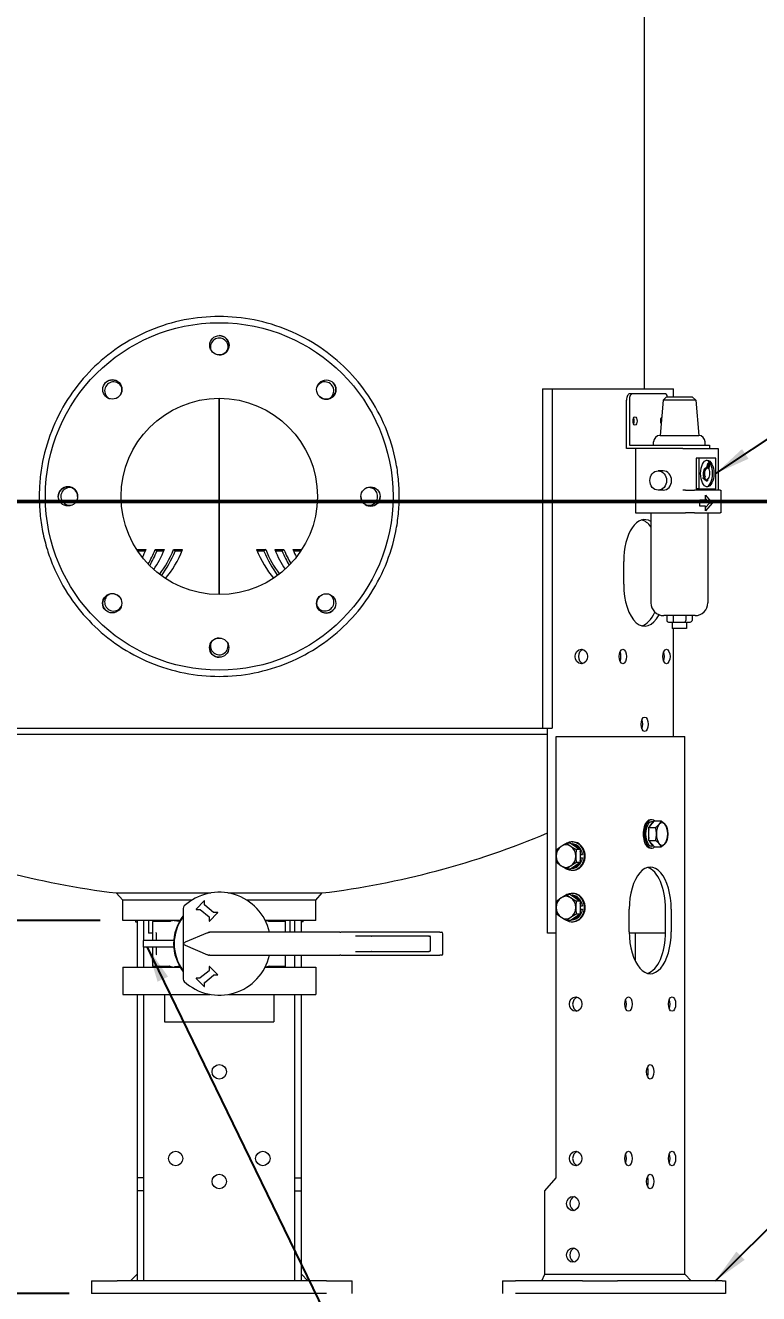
# Model space of a CAD drawing. Header units: inches. Extents: x 17 to 469, y 7 to 301.
# Drawn here: x 217.13 to 245.61, y 42.3 to 91.58 of the extents above; entities that cross this region are included whole.
import ezdxf

# ---------------------------------------------------------------- set-up
doc = ezdxf.new("R2010")
doc.units = ezdxf.units.IN
doc.header["$LTSCALE"] = 14
doc.header["$MEASUREMENT"] = 0
doc.linetypes.add('DOUBLE_DASH_CHAIN', pattern=[1.2403, 0.6614, -0.0827, 0.1654, -0.0827, 0.1654, -0.0827])
for name, color, linetype, lineweight in [('Dimension (ANSI)', 7, 'Continuous', 25), ('Section Line', 7, 'DOUBLE_DASH_CHAIN', 50), ('Symbol (ANSI)', 7, 'Continuous', 25), ('Visible (ANSI)', 7, 'Continuous', 50)]:
    doc.layers.add(name, color=color, linetype=linetype, lineweight=lineweight)
doc.styles.add('MEMCOR Medium', font='arial.ttf')
doc.dimstyles.new('Default (ANSI)', dxfattribs={"dimscale": 14, "dimtxt": 0.15, "dimasz": 0.098425, "dimexe": 0.125, "dimexo": 0.0625, "dimgap": 0.031496, "dimtad": 0, "dimtih": 1, "dimtoh": 1, "dimdec": 4, "dimrnd": 1e-08, "dimzin": 3, "dimdsep": 46, "dimlunit": 5, "dimtxsty": 'MEMCOR Medium', "dimcen": 0.09, "dimdle": 0.393701, "dimclrd": 256, "dimclre": 256, "dimclrt": 256, "dimadec": 0, "dimazin": 1, "dimtfac": 0.8, "dimtofl": 0, "dimtmove": 0, "dimatfit": 3, "dimfxl": 1, "dimfrac": 1, "dimtolj": 1, "dimtzin": 4, "dimlwd": -1, "dimlwe": -1, "dimarcsym": 0})
doc.dimstyles.new('Default (ANSI)$7', dxfattribs={"dimscale": 14, "dimtxt": 0.15, "dimasz": 0.098425, "dimexe": 0.125, "dimexo": 0.0625, "dimgap": 0.031496, "dimtad": 0, "dimtih": 1, "dimtoh": 1, "dimdec": 4, "dimrnd": 1e-08, "dimzin": 3, "dimdsep": 46, "dimlunit": 5, "dimtxsty": 'MEMCOR Medium', "dimcen": 0.09, "dimdle": 0.393701, "dimclrd": 256, "dimclre": 256, "dimclrt": 256, "dimadec": 0, "dimazin": 1, "dimtfac": 0.8, "dimtofl": 0, "dimtmove": 0, "dimatfit": 3, "dimfxl": 1, "dimfrac": 1, "dimtolj": 1, "dimtzin": 4, "dimlwd": -1, "dimlwe": -1, "dimarcsym": 0})

# ---------------------------------------------------------------- blocks, each defined once
blk = doc.blocks.new('*D20')
at = {"layer": 'Defpoints', "color": 0, "transparency": 16777216}
for p in [(198.928, 56.804), (220.911, 56.804), (219.702, 42.304)]:
    blk.add_point(p, dxfattribs=at)
at = {"layer": 'Dimension (ANSI)', "transparency": 16777216}
for p, q in [((220.036, 56.804), (197.178, 56.804)), ((198.928, 55.426), (198.928, 53.468)), ((198.928, 43.682), (198.928, 45.639)), ((218.827, 42.304), (197.178, 42.304))]:
    blk.add_line(p, q, dxfattribs=at)
for points in [[(198.699, 55.426), (199.158, 55.426), (198.928, 56.804)], [(198.699, 43.682), (199.158, 43.682), (198.928, 42.304)]]:
    blk.add_solid(points, dxfattribs=at)
at = {"layer": 'Dimension (ANSI)', "transparency": 16777216, "char_height": 2.1, "attachment_point": 5, "style": 'MEMCOR Medium'}
for s, insert in [('\\A1; 14{\\H0.8x;\\S1#2;} in', (198.928, 51.682)), ('\\A1;[368.3 mm]', (198.928, 47.767))]:
    blk.add_mtext(s, dxfattribs=dict(at, insert=insert))
blk = doc.blocks.new('2dTransSection0')
at = {"layer": 'Section Line', "linetype": 'DOUBLE_DASH_CHAIN', "ltscale": 0.490011}
blk.add_line((14.5285, 5.2198), (17.8561, 5.2198), dxfattribs=at)

msp = doc.modelspace()

# ---------------------------------------------------------------- linework, layer by layer
at = {"layer": 'Visible (ANSI)', "linetype": 'Continuous', "lineweight": 18}
for p, q in [((241.161099, 93.276895), (241.161099, 77.457895)), ((237.214828, 77.457895), (237.592125, 77.457895)), ((237.214828, 77.457895), (237.214828, 64.276895)), ((237.592125, 77.457895), (239.20843, 77.457895)), ((237.592125, 77.457895), (237.592125, 64.276895)), ((239.20843, 77.457895), (240.150987, 77.457895)), ((240.150987, 77.457895), (242.210987, 77.457895)), ((242.210987, 77.457895), (242.30343, 77.457895)), ((242.30343, 77.145395), (242.30343, 77.457895)), ((224.660784, 77.089395), (224.660784, 69.464395)), ((224.660784, 69.464395), (224.660784, 77.089395)), ((240.479737, 75.145395), (240.479737, 77.020395)), ((240.58799, 77.020395), (240.58799, 75.270395)), ((240.71299, 77.270395), (240.604737, 77.270395)), ((241.96299, 77.270395), (240.71299, 77.270395)), ((241.893395, 77.020827), (241.778775, 75.645395)), ((242.028775, 77.145395), (241.893395, 77.020827)), ((243.164156, 77.020827), (241.893395, 77.020827)), ((242.028775, 77.145395), (243.028775, 77.145395)), ((243.028775, 77.145395), (243.164156, 77.020827)), ((243.164156, 77.020827), (243.278775, 75.645395)), ((241.528775, 75.270395), (241.528775, 75.395395)), ((241.778775, 75.645395), (243.278775, 75.645395)), ((243.528775, 75.270395), (243.528775, 75.395395)), ((241.454016, 75.145395), (240.479737, 75.145395)), ((240.58799, 75.270395), (241.454016, 75.270395)), ((240.821244, 75.145395), (240.821244, 72.645395)), ((241.454016, 75.270395), (243.704016, 75.270395)), ((242.297086, 75.145395), (241.454016, 75.145395)), ((242.661548, 75.145395), (242.297086, 75.145395)), ((242.661548, 75.145395), (243.003054, 75.145395)), ((243.003054, 75.145395), (243.503054, 75.145395)), ((243.503054, 75.145395), (244.003054, 75.145395)), ((243.704016, 75.270395), (243.704016, 75.145395)), ((244.003054, 75.145395), (244.036548, 75.145395)), ((244.036548, 75.145395), (244.036548, 73.525202)), ((243.174781, 74.769201), (243.174781, 73.567404)), ((243.283034, 74.769201), (243.174781, 74.769201)), ((243.93958, 74.769201), (243.283034, 74.769201)), ((243.283034, 74.769201), (243.283034, 73.567404)), ((243.578982, 74.381024), (243.644265, 74.588783)), ((243.63185, 74.377019), (243.698391, 74.588783)), ((243.644265, 74.588783), (243.698391, 74.588783)), ((243.698391, 74.588783), (243.670574, 74.344939)), ((243.93958, 73.567404), (243.93958, 74.769201)), ((241.903775, 74.270395), (241.707276, 74.270395)), ((243.451291, 73.974659), (243.47206, 74.040754)), ((243.451291, 73.974659), (243.505418, 73.974659)), ((243.563592, 73.881625), (243.451291, 73.974659)), ((243.47206, 74.040754), (243.526186, 74.040754)), ((243.505418, 73.974659), (243.526186, 74.040754)), ((243.617719, 73.881625), (243.505418, 73.974659)), ((243.55718, 74.381024), (243.611307, 74.381024)), ((243.626401, 73.957733), (243.617719, 73.881625)), ((241.903775, 73.520395), (241.707276, 73.520395)), ((242.769801, 73.525202), (242.661548, 73.525202)), ((242.769801, 73.525202), (243.111307, 73.525202)), ((244.111307, 73.525202), (243.111307, 73.525202)), ((243.283034, 73.567404), (243.174781, 73.567404)), ((243.283034, 73.567404), (243.93958, 73.567404)), ((243.563592, 73.881625), (243.617719, 73.881625)), ((244.111307, 73.525202), (244.144801, 73.525202)), ((244.144801, 73.525202), (244.144801, 72.645395)), ((243.325026, 72.900811), (243.325026, 73.139979)), ((243.325026, 73.139979), (243.548364, 73.139979)), ((243.548364, 73.139979), (243.548364, 73.327787)), ((243.548364, 73.327787), (243.802159, 73.020395)), ((243.693906, 73.020395), (243.548364, 73.196672)), ((243.802159, 73.020395), (243.548364, 72.713003)), ((243.548364, 72.844118), (243.693906, 73.020395)), ((243.802159, 73.020395), (243.693906, 73.020395)), ((240.821244, 72.645395), (242.769801, 72.645395)), ((241.420998, 72.645395), (241.420998, 69.145395)), ((243.111307, 72.645395), (242.769801, 72.645395)), ((243.111307, 72.645395), (244.111307, 72.645395)), ((243.548364, 72.900811), (243.325026, 72.900811)), ((243.548364, 72.713003), (243.548364, 72.900811)), ((243.636552, 72.645395), (243.636552, 69.145395)), ((244.144801, 72.645395), (244.111307, 72.645395)), ((221.461655, 71.211616), (221.81733, 71.211616)), ((221.461655, 71.211616), (221.528374, 71.157043)), ((221.794613, 71.157043), (221.528374, 71.157043)), ((222.173005, 71.211616), (222.52868, 71.211616)), ((222.173005, 71.211616), (222.239723, 71.157043)), ((222.505963, 71.157043), (222.239723, 71.157043)), ((222.884354, 71.211616), (223.240029, 71.211616)), ((222.884354, 71.211616), (222.951073, 71.157043)), ((223.217312, 71.157043), (222.951073, 71.157043)), ((226.108268, 71.211616), (226.463942, 71.211616)), ((226.397224, 71.157043), (226.130984, 71.157043)), ((226.463942, 71.211616), (226.397224, 71.157043)), ((226.815799, 71.211616), (227.171473, 71.211616)), ((227.104755, 71.157043), (226.838515, 71.157043)), ((227.171473, 71.211616), (227.104755, 71.157043)), ((227.52333, 71.211616), (227.865434, 71.211616)), ((227.812286, 71.157043), (227.546046, 71.157043)), ((227.850041, 71.187925), (227.812286, 71.157043)), ((240.365987, 69.867895), (240.365987, 70.747895)), ((243.136552, 68.645395), (241.920998, 68.645395)), ((242.036853, 68.645395), (242.036853, 68.457895)), ((242.282814, 68.645395), (242.282814, 68.457895)), ((242.774736, 68.645395), (242.774736, 68.457895)), ((243.020698, 68.645395), (243.020698, 68.457895)), ((242.109022, 68.395395), (242.318898, 68.395395)), ((242.247525, 68.395395), (242.247525, 68.145395)), ((242.810025, 68.145395), (242.247525, 68.145395)), ((242.30343, 63.953895), (242.30343, 68.145395)), ((242.318898, 68.395395), (242.738652, 68.395395)), ((242.738652, 68.395395), (242.948529, 68.395395)), ((242.810025, 68.395395), (242.810025, 68.145395)), ((212.10674, 64.276895), (237.214828, 64.276895)), ((237.214828, 64.276895), (237.592125, 64.276895)), ((237.410507, 56.307895), (237.410507, 64.276895)), ((237.410507, 64.031895), (211.911061, 64.031895)), ((237.743352, 63.953895), (239.204083, 63.953895)), ((237.743352, 46.803895), (237.743352, 63.953895)), ((239.204083, 63.953895), (240.14664, 63.953895)), ((240.14664, 63.953895), (242.648347, 63.953895)), ((242.648347, 63.953895), (242.740789, 63.953895)), ((242.740789, 43.053895), (242.740789, 63.953895)), ((241.341549, 60.416486), (241.560299, 60.669077)), ((241.452046, 60.715076), (241.397494, 60.715076)), ((241.531001, 60.635246), (241.452046, 60.635246)), ((241.560299, 60.669077), (241.824155, 60.669077)), ((241.341549, 59.911304), (241.341549, 60.416486)), ((241.341549, 60.416486), (241.605405, 60.416486)), ((238.298875, 59.809077), (238.146538, 59.809077)), ((238.298875, 59.809077), (238.677761, 59.556486)), ((238.349621, 59.775246), (238.361375, 59.775246)), ((238.361375, 59.855076), (238.392871, 59.855076)), ((241.560299, 59.658714), (241.341549, 59.911304)), ((241.341549, 59.911304), (241.605405, 59.911304)), ((241.531001, 59.692544), (241.452046, 59.692544)), ((241.560299, 59.658714), (241.824155, 59.658714)), ((238.677761, 59.556486), (238.525424, 59.556486)), ((238.677761, 59.556486), (238.677761, 59.051304)), ((238.702832, 59.371696), (238.677761, 59.371696)), ((238.677761, 59.236094), (238.702832, 59.236094)), ((238.702832, 59.371696), (238.765332, 59.371696)), ((238.702832, 59.236094), (238.765332, 59.236094)), ((241.452046, 59.612714), (241.397494, 59.612714)), ((238.298875, 58.798714), (238.146538, 58.798714)), ((238.677761, 59.051304), (238.298875, 58.798714)), ((238.349621, 58.832544), (238.361375, 58.832544)), ((238.361375, 58.752714), (238.392871, 58.752714)), ((238.677761, 59.051304), (238.525424, 59.051304)), ((220.662533, 57.871421), (224.333419, 57.871421)), ((220.910784, 57.591902), (220.662533, 57.871421)), ((224.988149, 57.871421), (228.659035, 57.871421)), ((228.410784, 57.591902), (228.659035, 57.871421)), ((238.298875, 57.809077), (238.146538, 57.809077)), ((238.298875, 57.809077), (238.677761, 57.556486)), ((238.349621, 57.775246), (238.361375, 57.775246)), ((238.361375, 57.855076), (238.392871, 57.855076)), ((220.910784, 56.803895), (220.910784, 57.591902)), ((223.596812, 57.591902), (220.910784, 57.591902)), ((223.260784, 57.273168), (223.260784, 55.913089)), ((224.076162, 57.561984), (223.762165, 57.247987)), ((223.769236, 57.230916), (223.91951, 57.230916)), ((223.925923, 57.22859), (224.264856, 56.945359)), ((224.093233, 57.405686), (224.093233, 57.554913)), ((224.435754, 57.114782), (224.096821, 57.398012)), ((228.410784, 57.591902), (225.724756, 57.591902)), ((228.410784, 56.803895), (228.410784, 57.591902)), ((238.677761, 57.556486), (238.525424, 57.556486)), ((238.677761, 57.556486), (238.677761, 57.051304)), ((238.702832, 57.371696), (238.677761, 57.371696)), ((238.677761, 57.236094), (238.702832, 57.236094)), ((238.702832, 57.371696), (238.765332, 57.371696)), ((238.702832, 57.236094), (238.765332, 57.236094)), ((240.582494, 56.363895), (240.582494, 57.243895)), ((241.995987, 56.363895), (241.995987, 57.243895)), ((242.212494, 57.243895), (242.212494, 56.363895)), ((223.138193, 56.803895), (220.910784, 56.803895)), ((221.406086, 56.803895), (221.406086, 56.752714)), ((221.406086, 56.752714), (221.469078, 56.752714)), ((221.469078, 56.803895), (221.469078, 54.992895)), ((221.719078, 56.803895), (221.719078, 56.034078)), ((221.910784, 56.803895), (221.910784, 56.307895)), ((222.121414, 56.803895), (222.082044, 56.764525)), ((222.720172, 56.764525), (222.082044, 56.764525)), ((222.082044, 56.03619), (222.082044, 56.764525)), ((224.268444, 56.937686), (224.268444, 56.788459)), ((224.285515, 56.781388), (224.599512, 57.095384)), ((224.592441, 57.112455), (224.442167, 57.112455)), ((228.410784, 56.803895), (226.444059, 56.803895)), ((227.239524, 56.764525), (226.601396, 56.764525)), ((227.200154, 56.803895), (227.239524, 56.764525)), ((227.239524, 56.348395), (227.239524, 56.764525)), ((227.410784, 56.348395), (227.410784, 56.803895)), ((227.60249, 56.348395), (227.60249, 56.803895)), ((227.85249, 56.348395), (227.85249, 56.803895)), ((227.915482, 56.752714), (227.85249, 56.752714)), ((227.915482, 56.752714), (227.915482, 56.803895)), ((238.298875, 56.798714), (238.146538, 56.798714)), ((238.677761, 57.051304), (238.298875, 56.798714)), ((238.349621, 56.832544), (238.361375, 56.832544)), ((238.361375, 56.752714), (238.392871, 56.752714)), ((238.677761, 57.051304), (238.525424, 57.051304)), ((222.082044, 56.307895), (221.910784, 56.307895)), ((222.229914, 56.03619), (222.229914, 56.226281)), ((224.206227, 56.325208), (223.334581, 55.954759)), ((224.206227, 56.325208), (224.239196, 56.33922)), ((224.253286, 56.345208), (224.239196, 56.33922)), ((224.268931, 56.348395), (224.290292, 56.348395)), ((226.523933, 56.348395), (224.290292, 56.348395)), ((226.62429, 56.348395), (226.523933, 56.348395)), ((229.349874, 56.348395), (226.62429, 56.348395)), ((229.349874, 56.348395), (229.385135, 56.348395)), ((233.223284, 56.348395), (229.385135, 56.348395)), ((230.555025, 56.198395), (229.946848, 56.198395)), ((230.555025, 56.198395), (230.567881, 56.198395)), ((232.800784, 56.198395), (230.567881, 56.198395)), ((232.800784, 56.198395), (232.820784, 56.198395)), ((233.223284, 56.348395), (233.288284, 56.348395)), ((233.348284, 55.508395), (233.348284, 56.288395)), ((237.743352, 56.307895), (237.410507, 56.307895)), ((241.995506, 56.307895), (240.582975, 56.307895)), ((240.810059, 56.307895), (240.810059, 55.234036)), ((221.708264, 56.016505), (221.708264, 55.780285)), ((221.719078, 55.762712), (221.719078, 54.992895)), ((221.727949, 56.03619), (222.006594, 56.03619)), ((222.006594, 55.7606), (221.727949, 55.7606)), ((222.006594, 56.03619), (222.894651, 56.03619)), ((222.894651, 55.7606), (222.006594, 55.7606)), ((222.082044, 55.032265), (222.082044, 55.7606)), ((222.229914, 55.57051), (222.229914, 55.7606)), ((223.260784, 55.913089), (223.260784, 54.523622)), ((223.286871, 55.934482), (223.320784, 55.948895)), ((223.320784, 55.847895), (223.297316, 55.857869)), ((223.320784, 55.948895), (223.334581, 55.954759)), ((223.334581, 55.842031), (223.320784, 55.847895)), ((223.334581, 55.842031), (224.206227, 55.471582)), ((232.860784, 55.638395), (232.860784, 56.158395)), ((224.239196, 55.45757), (224.206227, 55.471582)), ((224.239196, 55.45757), (224.253286, 55.451582)), ((224.290292, 55.448395), (224.268931, 55.448395)), ((224.290292, 55.448395), (226.523933, 55.448395)), ((226.523933, 55.448395), (226.62429, 55.448395)), ((226.62429, 55.448395), (229.349874, 55.448395)), ((227.239524, 55.032265), (227.239524, 55.448395)), ((227.60249, 54.992895), (227.60249, 55.448395)), ((227.85249, 54.992895), (227.85249, 55.448395)), ((229.385135, 55.448395), (229.349874, 55.448395)), ((229.385135, 55.448395), (233.223284, 55.448395)), ((229.946848, 55.598395), (230.555025, 55.598395)), ((230.567881, 55.598395), (230.555025, 55.598395)), ((230.567881, 55.598395), (232.800784, 55.598395)), ((232.820784, 55.598395), (232.800784, 55.598395)), ((233.288284, 55.448395), (233.223284, 55.448395)), ((220.910784, 54.992895), (223.138193, 54.992895)), ((220.910784, 54.992895), (220.910784, 53.930395)), ((222.082044, 55.032265), (222.720172, 55.032265)), ((222.121414, 54.992895), (222.082044, 55.032265)), ((224.264856, 54.851431), (223.925923, 54.5682)), ((224.268444, 55.008331), (224.268444, 54.859105)), ((224.599512, 54.701406), (224.285515, 55.015402)), ((226.444059, 54.992895), (228.410784, 54.992895)), ((226.601396, 55.032265), (227.239524, 55.032265)), ((227.200154, 54.992895), (227.239524, 55.032265)), ((228.410784, 54.992895), (228.410784, 53.930395)), ((223.762165, 54.548803), (224.076162, 54.234806)), ((223.91951, 54.565874), (223.769236, 54.565874)), ((224.093233, 54.241877), (224.093233, 54.391104)), ((224.096821, 54.398778), (224.435754, 54.682008)), ((224.442167, 54.684335), (224.592441, 54.684335)), ((220.910784, 53.930395), (224.304447, 53.930395)), ((221.469078, 53.930395), (221.469078, 46.803895)), ((221.719078, 53.930395), (221.719078, 46.803895)), ((222.535784, 53.930395), (222.535784, 52.867895)), ((225.017121, 53.930395), (228.410784, 53.930395)), ((226.785784, 53.930395), (226.785784, 52.867895)), ((227.60249, 46.803895), (227.60249, 53.930395)), ((227.85249, 46.803895), (227.85249, 53.930395)), ((222.535784, 52.867895), (226.785784, 52.867895)), ((221.469078, 46.803895), (221.469078, 46.303895)), ((221.719078, 46.803895), (221.469078, 46.803895)), ((221.719078, 46.803895), (221.719078, 46.303895)), ((227.60249, 46.303895), (227.60249, 46.803895)), ((227.60249, 46.803895), (227.85249, 46.803895)), ((227.85249, 46.303895), (227.85249, 46.803895)), ((237.31034, 46.303895), (237.743352, 46.803895)), ((221.469078, 46.303895), (221.469078, 42.803895)), ((221.719078, 46.303895), (221.469078, 46.303895)), ((221.719078, 46.303895), (221.719078, 42.803895)), ((227.60249, 42.803895), (227.60249, 46.303895)), ((227.60249, 46.303895), (227.85249, 46.303895)), ((227.85249, 42.803895), (227.85249, 46.303895)), ((237.31034, 43.053895), (237.31034, 46.303895)), ((221.219078, 42.803895), (221.469078, 43.053895)), ((221.469078, 43.053895), (221.469078, 42.803895)), ((228.10249, 42.803895), (227.85249, 43.053895)), ((227.85249, 42.803895), (227.85249, 43.053895)), ((237.18534, 42.803895), (237.31034, 43.053895)), ((237.31034, 43.053895), (239.204083, 43.053895)), ((239.204083, 43.053895), (240.14664, 43.053895)), ((240.14664, 43.053895), (242.648347, 43.053895)), ((242.648347, 43.053895), (242.740789, 43.053895)), ((242.740789, 43.053895), (242.990789, 42.803895)), ((219.70249, 42.803895), (219.70249, 42.303895)), ((219.70249, 42.803895), (220.70249, 42.803895)), ((228.82249, 42.803895), (220.70249, 42.803895)), ((228.82249, 42.803895), (229.82249, 42.803895)), ((229.82249, 42.303895), (229.82249, 42.803895)), ((235.666603, 42.803895), (236.166603, 42.803895)), ((235.666603, 42.803895), (235.666603, 42.303895)), ((238.764679, 42.803895), (236.166603, 42.803895)), ((238.764679, 42.803895), (240.130704, 42.803895)), ((244.190704, 42.803895), (240.130704, 42.803895)), ((244.190704, 42.803895), (244.324679, 42.803895)), ((244.324679, 42.803895), (244.324679, 42.303895)), ((220.70249, 42.303895), (219.70249, 42.303895)), ((228.82249, 42.303895), (220.70249, 42.303895)), ((238.764679, 42.303895), (236.166603, 42.303895)), ((240.130704, 42.303895), (238.764679, 42.303895)), ((244.190704, 42.303895), (240.130704, 42.303895)), ((244.324679, 42.303895), (244.190704, 42.303895))]:
    msp.add_line(p, q, dxfattribs=at)
for centre, radius in [((224.660784, 73.276895), 6.75), ((224.664893, 79.151894), 0.375), ((220.509438, 77.434052), 0.375), ((228.817941, 77.428241), 0.375), ((224.660784, 73.276895), 3.8125), ((218.785785, 73.281004), 0.375), ((230.535783, 73.272786), 0.375), ((220.503627, 69.125549), 0.375), ((228.81213, 69.119738), 0.375), ((224.656675, 67.401896), 0.375), ((224.660784, 50.922895), 0.28), ((222.969078, 47.553895), 0.28), ((226.35249, 47.553895), 0.28), ((224.660784, 46.659895), 0.28)]:
    msp.add_circle(centre, radius, dxfattribs=at)
for centre, radius, start, end in [((224.660784, 79.083895), 0.344488, 338.2919622, 198.1872092), ((224.660784, 79.151895), 0.375, 270.2938543, 89.6660748), ((220.554615, 77.383064), 0.344488, 23.2919622, 243.1872092), ((220.506532, 77.431147), 0.375, 315.2938543, 134.6660748), ((228.766953, 77.383064), 0.344488, 293.2919622, 153.1872092), ((228.815036, 77.431147), 0.375, 225.2938543, 44.6660748), ((241.778775, 75.395395), 0.25, 90, 180), ((243.278775, 75.395395), 0.25, 0, 90), ((218.785784, 73.276895), 0.375, 0.2938543, 179.6660748), ((218.853784, 73.276895), 0.344488, 68.2919622, 288.1872092), ((230.467784, 73.276895), 0.344488, 248.2919622, 108.1872092), ((230.535784, 73.276895), 0.375, 180.2938543, 359.6660748), ((220.506532, 69.122643), 0.375, 45.2938543, 224.6660748), ((220.554615, 69.170726), 0.344488, 113.2919622, 333.1872092), ((228.815036, 69.122643), 0.375, 135.2938543, 314.6660748), ((228.766953, 69.170726), 0.344488, 203.2919622, 63.1872092), ((241.920998, 69.145395), 0.5, 180, 270), ((243.136552, 69.145395), 0.5, 270, 0), ((224.660784, 67.401895), 0.375, 90.2938543, 269.6660748), ((224.660784, 67.469895), 0.344488, 158.2919622, 18.1872092), ((224.660784, 90.436895), 32.81, 247.1330448, 263.0004963), ((224.660784, 90.436895), 32.81, 276.9995037, 292.8669552), ((224.660784, 55.898395), 2, 13.0028782, 132.843643), ((223.385784, 57.273168), 0.125, 132.843643, 180), ((223.769236, 57.240916), 0.01, 135, 270), ((223.91951, 57.220916), 0.01, 50.1161043, 90), ((224.083233, 57.554913), 0.01, 0, 135), ((224.103233, 57.405686), 0.01, 180, 230.1161043), ((224.660784, 55.898395), 1.7715, 142.2126875, 217.7873125), ((224.660784, 55.898395), 1.75, 143.767952, 216.232048), ((223.200784, 56.968208), 0.06, 323.767952, 0), ((224.258444, 56.937686), 0.01, 0, 50.1161043), ((224.278444, 56.788459), 0.01, 180, 315), ((224.442167, 57.122455), 0.01, 230.1161043, 270), ((224.592441, 57.102455), 0.01, 315, 90), ((224.268931, 56.308395), 0.04, 90, 113.025492), ((232.820784, 56.158395), 0.04, 0, 90), ((233.288284, 56.288395), 0.06, 0, 90), ((221.727949, 56.016505), 0.019685, 90, 180), ((221.727949, 55.780285), 0.019685, 180, 270), ((223.310339, 55.879262), 0.06, 130.9598097, 145.6823925), ((223.320784, 55.913089), 0.06, 180.2532086, 218.6432304), ((223.320784, 55.913089), 0.06, 218.6432304, 246.974508), ((224.660784, 55.898395), 2, 227.156357, 346.9971218), ((224.268931, 55.488395), 0.04, 246.974508, 270), ((232.820784, 55.638395), 0.04, 270, 0), ((233.288284, 55.508395), 0.06, 270, 0), ((223.200784, 54.828582), 0.06, 0, 36.232048), ((224.258444, 54.859105), 0.01, 309.8838957, 0), ((224.278444, 55.008331), 0.01, 45, 180), ((224.592441, 54.694335), 0.01, 270, 45), ((223.385784, 54.523622), 0.125, 180, 227.156357), ((223.769236, 54.555874), 0.01, 90, 225), ((223.91951, 54.575874), 0.01, 270, 309.8838957), ((224.083233, 54.241877), 0.01, 225, 0), ((224.103233, 54.391104), 0.01, 129.8838957, 180), ((224.442167, 54.674335), 0.01, 90, 129.8838957)]:
    msp.add_arc(centre, radius, start, end, dxfattribs=at)
for centre, major_axis, ratio, start_param, end_param in [((240.604737, 77.020395), (0, 0.25), 0.5, 0, 1.570796327), ((240.71299, 77.020395), (0, 0.25), 0.5, 0, 1.570796327), ((241.96299, 77.020395), (0, 0.25), 0.5, 5.235987756, 6.283185307), ((240.698487, 76.207895), (0, -0.155), 0.5, 0.765102312, 2.376490342), ((240.698487, 76.207895), (0, 0.15625), 0.5, 3.90698548, 5.517792481), ((241.86924, 76.207895), (0, 0.15625), 0.5, 0.417648284, 2.393647015), ((241.758487, 76.207895), (0, -0.155), 0.5, 1.951221971, 2.353696836), ((241.758487, 76.207895), (0, -0.155), 0.5, 0.787895818, 0.860073327), ((241.760987, 76.207895), (0, 0.15625), 0.5, 5.162841956, 5.517792481), ((241.760987, 76.207895), (0, 0.15625), 0.5, 3.90698548, 3.93163865), ((243.55718, 74.168302), (0, -0.520383), 0.5, 0.104201478, 3.037391176), ((241.903775, 73.895395), (0, 0.375), 0.866025404, 3.141592654, 6.283185307), ((243.55718, 74.168302), (0, 0.212722), 0.5, 0, 2.213798072), ((243.611307, 74.168302), (0, 0.212722), 0.5, 6.088823721, 8.496983379), ((243.611307, 74.168302), (0, -0.212722), 0.5, 0.142396418, 2.550556077), ((241.180987, 70.747895), (0, 1.63), 0.5, 5.98426134, 7.853981634), ((240.964481, 70.747895), (0, 1.63), 0.5, 5.688625655, 6.149965622), ((218.936755, 73.276895), (0, 4.125), 0.707106781, 4.186546347, 4.188012142), ((218.936755, 73.276895), (0, -4.234), 0.707106781, 1.037282409, 1.046419488), ((219.292429, 73.276895), (0, -4.125), 0.707106781, 0.95752635, 1.046419488), ((219.648104, 73.276895), (0, 4.125), 0.707106781, 4.02216415, 4.188012142), ((219.648104, 73.276895), (0, -4.234), 0.707106781, 0.882164117, 1.046419488), ((220.003779, 73.276895), (0, -4.125), 0.707106781, 0.811034084, 1.046419488), ((220.359453, 73.276895), (0, 4.125), 0.707106781, 3.888800569, 4.188012142), ((220.359453, 73.276895), (0, -4.234), 0.707106781, 0.756219009, 1.046419488), ((220.715128, 73.276895), (0, -4.125), 0.707106781, 0.68808482, 1.046419488), ((228.633168, 73.276895), (0, 4.125), 0.707106781, 2.095173166, 2.44921327), ((228.988843, 73.276895), (0, 4.234), 0.707106781, 2.095173166, 2.38102141), ((228.988843, 73.276895), (0, -4.125), 0.707106781, 5.236765819, 5.531353909), ((229.340699, 73.276895), (0, 4.125), 0.707106781, 2.095173166, 2.326265318), ((229.696374, 73.276895), (0, 4.234), 0.707106781, 2.095173166, 2.254973336), ((229.696374, 73.276895), (0, -4.125), 0.707106781, 5.236765819, 5.39790399), ((230.048231, 73.276895), (0, 4.125), 0.707106781, 2.095173166, 2.179676037), ((230.403905, 73.276895), (0, 4.234), 0.707106781, 2.095173166, 2.09953746), ((241.180987, 69.867895), (0, -1.63), 0.5, 4.71238898, 7.037212414), ((240.964481, 69.867895), (0, -1.63), 0.5, 0.133219685, 0.844608345), ((242.109022, 68.457895), (0.072169, 0), 0.866025404, 3.141592654, 4.71238898), ((242.318898, 68.457895), (0, -0.0625), 0.577350269, 4.71238898, 6.283185307), ((242.738652, 68.457895), (0, -0.0625), 0.577350269, 0, 1.570796327), ((242.948529, 68.457895), (-0.072169, 0), 0.866025404, 1.570796327, 3.141592654), ((238.848455, 67.057895), (0, 0.28), 0.866025404, 0.260688299, 2.880904355), ((240.118481, 67.057895), (0, 0.28), 0.5, 4.025522722, 5.399255239), ((241.810481, 67.057895), (0, 0.28), 0.5, 4.025522722, 5.399255239), ((240.964481, 64.426895), (0, 0.28), 0.5, 4.025522722, 5.399255239), ((241.397494, 60.163895), (0, 0.551181), 0.5, 0, 3.141592654), ((241.452046, 60.163895), (0, 0.551181), 0.5, 5.8717395, 9.836223768), ((241.452046, 60.163895), (0, 0.471351), 0.5, 0, 3.141592654), ((241.560299, 60.163895), (0, 0.471351), 0.5, 0.142302027, 0.904895524), ((241.857996, 60.163895), (0, 0.4375), 0.5, 5.759586532, 6.806784083), ((241.560299, 60.163895), (0, 0.471351), 0.5, 1.189499578, 1.952093075), ((241.857996, 60.163895), (0, -0.4375), 0.5, 3.665191429, 4.71238898), ((241.857996, 60.163895), (0, -0.4375), 0.5, 4.71238898, 5.759586532), ((241.857996, 60.163895), (0, 0.4375), 0.5, 4.71238898, 5.759586532), ((241.857996, 60.163895), (0, 0.4375), 0.5, 3.665191429, 4.71238898), ((238.127, 59.303895), (0, -0.4375), 0.866025404, 3.665191429, 4.71238898), ((238.127, 59.303895), (0, 0.4375), 0.866025404, 5.759586532, 6.806784083), ((238.361375, 59.303895), (0, -0.551181), 0.866025404, 5.8717395, 9.836223768), ((238.127, 59.303895), (0, 0.4375), 0.866025404, 4.71238898, 5.759586532), ((238.298875, 59.303895), (0, 0.471351), 0.866025404, 5.378289783, 6.14088328), ((238.361375, 59.303895), (0, 0.471351), 0.866025404, 4.856733198, 6.283185307), ((238.392871, 59.303895), (0, -0.551181), 0.866025404, 0, 3.141592654), ((241.560299, 60.163895), (0, -0.471351), 0.5, 5.378289783, 6.14088328), ((241.857996, 60.163895), (0, -0.4375), 0.5, 5.759586532, 6.806784083), ((238.127, 59.303895), (0, -0.4375), 0.866025404, 4.71238898, 5.759586532), ((238.127, 59.303895), (0, 0.4375), 0.866025404, 3.665191429, 4.71238898), ((238.361375, 59.303895), (0, -0.471351), 0.866025404, 0, 1.426452109), ((238.298875, 59.303895), (0, -0.471351), 0.866025404, 1.715140545, 1.952093075), ((238.298875, 59.303895), (0, -0.471351), 0.866025404, 1.189499578, 1.426452109), ((238.127, 59.303895), (0, -0.4375), 0.866025404, 5.759586532, 6.806784083), ((238.298875, 59.303895), (0, -0.471351), 0.866025404, 0.142302027, 0.904895524), ((241.397494, 57.243895), (0, 1.63), 0.5, 4.71238898, 7.853981634), ((241.180987, 57.243895), (0, 1.63), 0.5, 4.71238898, 6.149965622), ((238.127, 57.303895), (0, -0.4375), 0.866025404, 3.665191429, 4.71238898), ((238.127, 57.303895), (0, 0.4375), 0.866025404, 5.759586532, 6.806784083), ((238.361375, 57.303895), (0, -0.551181), 0.866025404, 5.8717395, 9.836223768), ((238.127, 57.303895), (0, 0.4375), 0.866025404, 4.71238898, 5.759586532), ((238.298875, 57.303895), (0, 0.471351), 0.866025404, 5.378289783, 6.14088328), ((238.361375, 57.303895), (0, 0.471351), 0.866025404, 4.856733198, 6.283185307), ((238.392871, 57.303895), (0, -0.551181), 0.866025404, 0, 3.141592654), ((238.127, 57.303895), (0, -0.4375), 0.866025404, 4.71238898, 5.759586532), ((238.127, 57.303895), (0, 0.4375), 0.866025404, 3.665191429, 4.71238898), ((238.361375, 57.303895), (0, -0.471351), 0.866025404, 0, 1.426452109), ((238.298875, 57.303895), (0, -0.471351), 0.866025404, 1.715140545, 1.952093075), ((238.298875, 57.303895), (0, -0.471351), 0.866025404, 1.189499578, 1.426452109), ((238.127, 57.303895), (0, -0.4375), 0.866025404, 5.759586532, 6.806784083), ((238.298875, 57.303895), (0, -0.471351), 0.866025404, 0.142302027, 0.904895524), ((241.397494, 56.363895), (0, -1.63), 0.5, 4.71238898, 7.853981634), ((241.180987, 56.363895), (0, -1.63), 0.5, 0.133219685, 1.570796327), ((238.627602, 53.553895), (0, 0.28), 0.866025404, 0.260688299, 2.880904355), ((240.335134, 53.553895), (0, 0.28), 0.5, 4.025522722, 5.399255239), ((242.02684, 53.553895), (0, 0.28), 0.5, 4.025522722, 5.399255239), ((241.180987, 50.922895), (0, 0.28), 0.5, 4.025522722, 5.399255239), ((238.627602, 47.553895), (0, 0.28), 0.866025404, 0.260688299, 2.880904355), ((240.335134, 47.553895), (0, 0.28), 0.5, 4.025522722, 5.399255239), ((242.02684, 47.553895), (0, 0.28), 0.5, 4.025522722, 5.399255239), ((241.180987, 46.659895), (0, 0.28), 0.5, 4.025522722, 5.399255239), ((238.517871, 45.803895), (0, 0.28), 0.866025404, 0.260688299, 2.880904355), ((238.517871, 43.803895), (0, 0.28), 0.866025404, 0.260688299, 2.880904355)]:
    msp.add_ellipse(centre, major_axis=major_axis, ratio=ratio, start_param=start_param, end_param=end_param, dxfattribs=at)
for centre, major_axis, ratio in [((240.80674, 76.207895), (0, -0.15625), 0.5), ((243.611307, 74.168302), (0, 0.520383), 0.5), ((241.707276, 73.895395), (0, 0.375), 0.866025404), ((238.723455, 67.057895), (0, 0.28), 0.866025404), ((240.334987, 67.057895), (0, -0.28), 0.5), ((242.026987, 67.057895), (0, -0.28), 0.5), ((241.180987, 64.426895), (0, -0.28), 0.5), ((238.502602, 53.553895), (0, 0.28), 0.866025404), ((240.55164, 53.553895), (0, -0.28), 0.5), ((242.243347, 53.553895), (0, -0.28), 0.5), ((241.397494, 50.922895), (0, -0.28), 0.5), ((238.502602, 47.553895), (0, 0.28), 0.866025404), ((240.55164, 47.553895), (0, -0.28), 0.5), ((242.243347, 47.553895), (0, -0.28), 0.5), ((241.397494, 46.659895), (0, -0.28), 0.5), ((238.392871, 45.803895), (0, -0.28), 0.866025404), ((238.392871, 43.803895), (0, -0.28), 0.866025404)]:
    msp.add_ellipse(centre, major_axis=major_axis, ratio=ratio, dxfattribs=at)
for points, knots in [([(217.985398, 71.202307), (218.05035, 70.993659), (218.124993, 70.78776), (218.388158, 70.156727), (218.610248, 69.74638), (219.121373, 68.98872), (219.410464, 68.641397), (220.024887, 68.026975), (220.372016, 67.737936), (221.129771, 67.226643), (221.540407, 67.00435), (222.400055, 66.645856), (222.849849, 66.50937), (223.75783, 66.329698), (224.216032, 66.286566), (225.105536, 66.286566), (225.563738, 66.329698), (226.471719, 66.50937), (226.921513, 66.645856), (227.781161, 67.00435), (228.191797, 67.226643), (228.949552, 67.737936), (229.296681, 68.026975), (229.911104, 68.641397), (230.200195, 68.98872), (230.71132, 69.74638), (230.93341, 70.156727), (231.291671, 71.015785), (231.428125, 71.465286), (231.562939, 72.146195), (231.596342, 72.374263), (231.64043, 72.82828), (231.651113, 73.05423), (231.651113, 73.499561), (231.64043, 73.72551), (231.596342, 74.179527), (231.562939, 74.407595), (231.428125, 75.088504), (231.291671, 75.538005), (230.93341, 76.397063), (230.71132, 76.807411), (230.200195, 77.56507), (229.911104, 77.912393), (229.296681, 78.526816), (228.949552, 78.815854), (228.191797, 79.327147), (227.781161, 79.54944), (226.921513, 79.907934), (226.471719, 80.04442), (225.563738, 80.224092), (225.105536, 80.267224), (224.216032, 80.267224), (223.75783, 80.224092), (222.849849, 80.04442), (222.400055, 79.907934), (221.540407, 79.54944), (221.129771, 79.327147), (220.372016, 78.815854), (220.024887, 78.526816), (219.410464, 77.912393), (219.121373, 77.56507), (218.610248, 76.807411), (218.388158, 76.397063), (218.029897, 75.538005), (217.893443, 75.088504), (217.758629, 74.407595), (217.725225, 74.179527), (217.681138, 73.72551), (217.670455, 73.499561), (217.670455, 73.276895)], [5.194896815, 5.194896815, 5.194896815, 5.194896815, 6.786843613, 6.786843613, 10.180265419, 10.180265419, 13.573687226, 13.573687226, 16.962699016, 16.962699016, 20.351710806, 20.351710806, 23.740722596, 23.740722596, 27.129734386, 27.129734386, 30.518746176, 30.518746176, 33.907757966, 33.907757966, 37.296769756, 37.296769756, 40.685781546, 40.685781546, 44.079203353, 44.079203353, 47.472625159, 47.472625159, 50.866046965, 50.866046965, 52.562757869, 52.562757869, 54.259468772, 54.259468772, 55.956179675, 55.956179675, 57.652890578, 57.652890578, 61.046312385, 61.046312385, 64.439734191, 64.439734191, 67.833155998, 67.833155998, 71.222167788, 71.222167788, 74.611179578, 74.611179578, 78.000191368, 78.000191368, 81.389203158, 81.389203158, 84.778214948, 84.778214948, 88.167226738, 88.167226738, 91.556238528, 91.556238528, 94.945250318, 94.945250318, 98.338672124, 98.338672124, 101.732093931, 101.732093931, 105.125515737, 105.125515737, 106.822226641, 106.822226641, 108.518937544, 108.518937544, 108.518937544, 108.518937544]), ([(217.670455, 73.276895), (217.670455, 73.05423), (217.681138, 72.82828), (217.725225, 72.374263), (217.758629, 72.146195), (217.851279, 71.678241), (217.912119, 71.438508), (217.985398, 71.202307)], [108.518937544, 108.518937544, 108.518937544, 108.518937544, 110.215648447, 110.215648447, 111.91235935, 111.91235935, 113.713834359, 113.713834359, 113.713834359, 113.713834359]), ([(222.725501, 56.766058), (222.725228, 56.765924), (222.724956, 56.765797), (222.723851, 56.765309), (222.723034, 56.765017), (222.721509, 56.764625), (222.7208, 56.764525), (222.720172, 56.764525)], [0.17542329447, 0.17542329447, 0.17542329447, 0.17542329447, 0.17777402468, 0.17777402468, 0.18504069699, 0.18504069699, 0.1923073693, 0.1923073693, 0.1923073693, 0.1923073693]), ([(222.725501, 56.766058), (222.734613, 56.770535), (222.743719, 56.774714), (222.784277, 56.791878), (222.815001, 56.800757), (222.842209, 56.803895)], [1.4946483084, 1.4946483084, 1.4946483084, 1.4946483084, 1.5722050193, 1.5722050193, 1.8428130106, 1.8428130106, 1.8428130106, 1.8428130106]), ([(226.479359, 56.803895), (226.506567, 56.800757), (226.537291, 56.791878), (226.577849, 56.774714), (226.586955, 56.770535), (226.596067, 56.766058)], [1.9985224173, 1.9985224173, 1.9985224173, 1.9985224173, 2.2691304086, 2.2691304086, 2.3466871196, 2.3466871196, 2.3466871196, 2.3466871196]), ([(226.601396, 56.764525), (226.600768, 56.764525), (226.600059, 56.764625), (226.598534, 56.765017), (226.597717, 56.765309), (226.596612, 56.765797), (226.59634, 56.765924), (226.596067, 56.766058)], [0.06442461054, 0.06442461054, 0.06442461054, 0.06442461054, 0.07169128284, 0.07169128284, 0.07895795515, 0.07895795515, 0.08130868536, 0.08130868536, 0.08130868536, 0.08130868536]), ([(222.229914, 56.226281), (222.229914, 56.239229), (222.229303, 56.252189), (222.227007, 56.276486), (222.225339, 56.287855), (222.221542, 56.306843), (222.219457, 56.314723), (222.215918, 56.325512), (222.2144, 56.329106), (222.2131, 56.331762), (222.212821, 56.332218), (222.212824, 56.332218)], [0, 0, 0, 0, 0.1172329435, 0.1172329435, 0.232198944, 0.232198944, 0.3362336475, 0.3362336475, 0.419294273, 0.419294273, 0.4576308974, 0.4576308974, 0.4576308974, 0.4576308974]), ([(223.273105, 55.904786), (223.268085, 55.906987), (223.26541, 55.908543), (223.26285, 55.91024), (223.262076, 55.910856), (223.261046, 55.91195), (223.260786, 55.912425), (223.260785, 55.912824)], [0, 0, 0, 0, 0.0554026382, 0.0554026382, 0.091701074, 0.091701074, 0.1274278989, 0.1274278989, 0.1274278989, 0.1274278989]), ([(223.271008, 55.924572), (223.2718, 55.92526), (223.272624, 55.925938), (223.27695, 55.929308), (223.281748, 55.932232), (223.286871, 55.934482)], [0.0923027288, 0.0923027288, 0.0923027288, 0.0923027288, 0.10395135135, 0.10395135135, 0.15173708354, 0.15173708354, 0.15173708354, 0.15173708354]), ([(223.287272, 55.900602), (223.287197, 55.900616), (223.287122, 55.900629), (223.283724, 55.901244), (223.278249, 55.902531), (223.273105, 55.904786)], [-0.00064885071, -0.00064885071, -0.00064885071, -0.00064885071, 0, 0, 0.02871512002, 0.02871512002, 0.02871512002, 0.02871512002]), ([(222.212828, 55.464572), (222.212829, 55.464572), (222.212898, 55.464684), (222.213345, 55.465508), (222.214061, 55.466945), (222.216018, 55.471699), (222.217357, 55.475435), (222.220399, 55.48565), (222.22211, 55.492599), (222.225409, 55.509553), (222.22692, 55.519891), (222.229174, 55.542747), (222.229833, 55.555383), (222.229912, 55.568871), (222.229914, 55.56969), (222.229914, 55.57051)], [0.1789938954, 0.1789938954, 0.1789938954, 0.1789938954, 0.1979598634, 0.1979598634, 0.2519105748, 0.2519105748, 0.3214396028, 0.3214396028, 0.4097123951, 0.4097123951, 0.5145038539, 0.5145038539, 0.6292160519, 0.6292160519, 0.6366334657, 0.6366334657, 0.6366334657, 0.6366334657]), ([(222.720172, 55.032265), (222.7208, 55.032265), (222.721509, 55.032165), (222.723034, 55.031773), (222.723851, 55.031481), (222.724956, 55.030994), (222.725228, 55.030866), (222.725501, 55.030732)], [0.06442461054, 0.06442461054, 0.06442461054, 0.06442461054, 0.07169128284, 0.07169128284, 0.07895795515, 0.07895795515, 0.08130868536, 0.08130868536, 0.08130868536, 0.08130868536]), ([(222.842209, 54.992895), (222.815001, 54.996033), (222.784277, 55.004912), (222.743719, 55.022076), (222.734613, 55.026255), (222.725501, 55.030732)], [1.9978764398, 1.9978764398, 1.9978764398, 1.9978764398, 2.2684844311, 2.2684844311, 2.3460411421, 2.3460411421, 2.3460411421, 2.3460411421]), ([(226.596067, 55.030732), (226.586955, 55.026255), (226.577849, 55.022076), (226.537291, 55.004912), (226.506567, 54.996033), (226.479359, 54.992895)], [1.4952942858, 1.4952942858, 1.4952942858, 1.4952942858, 1.5728509968, 1.5728509968, 1.8434589881, 1.8434589881, 1.8434589881, 1.8434589881]), ([(226.596067, 55.030732), (226.59634, 55.030866), (226.596612, 55.030994), (226.597717, 55.031481), (226.598534, 55.031773), (226.600059, 55.032165), (226.600768, 55.032265), (226.601396, 55.032265)], [0.17542329447, 0.17542329447, 0.17542329447, 0.17542329447, 0.17777402468, 0.17777402468, 0.18504069699, 0.18504069699, 0.1923073693, 0.1923073693, 0.1923073693, 0.1923073693])]:
    msp.add_open_spline(points, degree=3, knots=knots, dxfattribs=at)
for points, weights in [([(241.748621, 60.542781), (241.799382, 60.601395), (241.824155, 60.669077)], [1, 1.04314139574, 1.01001874936]), ([(241.824155, 60.669077), (241.91661, 60.601395), (241.967371, 60.542781)], [1.01001874936, 1.04314139574, 1]), ([(241.605405, 60.416486), (241.69786, 60.484167), (241.748621, 60.542781)], [1.01001874936, 1.04314139574, 1]), ([(241.639246, 60.163895), (241.639246, 60.281123), (241.605405, 60.416486)], [1, 1.04314139574, 1.01001874936]), ([(241.605405, 59.911304), (241.639246, 60.046667), (241.639246, 60.163895)], [1.01001874936, 1.04314139574, 1]), ([(241.967371, 60.542781), (242.018132, 60.484167), (242.042905, 60.416486)], [1, 1.04314139574, 1.01001874936]), ([(242.042905, 60.416486), (242.076746, 60.281123), (242.076746, 60.163895)], [1.01001874936, 1.04314139574, 1]), ([(242.076746, 60.163895), (242.076746, 60.046667), (242.042905, 59.911304)], [1, 1.04314139574, 1.01001874936]), ([(237.767652, 59.556486), (237.849636, 59.624167), (237.937557, 59.682781)], [1.01001874936, 1.04314139574, 1]), ([(237.937557, 59.682781), (238.025478, 59.741395), (238.146538, 59.809077)], [1, 1.04314139574, 1.01001874936]), ([(238.146538, 59.809077), (238.228522, 59.741395), (238.316443, 59.682781)], [1.01001874936, 1.04314139574, 1]), ([(238.316443, 59.682781), (238.404364, 59.624167), (238.525424, 59.556486)], [1, 1.04314139574, 1.01001874936]), ([(241.748621, 59.785009), (241.69786, 59.843623), (241.605405, 59.911304)], [1, 1.04314139574, 1.01001874936]), ([(241.824155, 59.658714), (241.799382, 59.726395), (241.748621, 59.785009)], [1.01001874936, 1.04314139574, 1]), ([(241.967371, 59.785009), (241.91661, 59.726395), (241.824155, 59.658714)], [1, 1.04314139574, 1.01001874936]), ([(242.042905, 59.911304), (242.018132, 59.843623), (241.967371, 59.785009)], [1.01001874936, 1.04314139574, 1]), ([(237.748114, 59.303895), (237.748114, 59.421123), (237.767652, 59.556486)], [1, 1.04314139574, 1.01001874936]), ([(237.767652, 59.051304), (237.748114, 59.186667), (237.748114, 59.303895)], [1.01001874936, 1.04314139574, 1]), ([(238.525424, 59.556486), (238.505886, 59.421123), (238.505886, 59.303895)], [1.01001874936, 1.04314139574, 1]), ([(238.505886, 59.303895), (238.505886, 59.186667), (238.525424, 59.051304)], [1, 1.04314139574, 1.01001874936]), ([(237.937557, 58.925009), (237.849636, 58.983623), (237.767652, 59.051304)], [1, 1.04314139574, 1.01001874936]), ([(238.146538, 58.798714), (238.025478, 58.866395), (237.937557, 58.925009)], [1.01001874936, 1.04314139574, 1]), ([(238.316443, 58.925009), (238.228522, 58.866395), (238.146538, 58.798714)], [1, 1.04314139574, 1.01001874936]), ([(238.525424, 59.051304), (238.404364, 58.983623), (238.316443, 58.925009)], [1.01001874936, 1.04314139574, 1]), ([(237.767652, 57.556486), (237.849636, 57.624167), (237.937557, 57.682781)], [1.01001874936, 1.04314139574, 1]), ([(237.937557, 57.682781), (238.025478, 57.741395), (238.146538, 57.809077)], [1, 1.04314139574, 1.01001874936]), ([(238.146538, 57.809077), (238.228522, 57.741395), (238.316443, 57.682781)], [1.01001874936, 1.04314139574, 1]), ([(238.316443, 57.682781), (238.404364, 57.624167), (238.525424, 57.556486)], [1, 1.04314139574, 1.01001874936]), ([(237.748114, 57.303895), (237.748114, 57.421123), (237.767652, 57.556486)], [1, 1.04314139574, 1.01001874936]), ([(237.767652, 57.051304), (237.748114, 57.186667), (237.748114, 57.303895)], [1.01001874936, 1.04314139574, 1]), ([(238.525424, 57.556486), (238.505886, 57.421123), (238.505886, 57.303895)], [1.01001874936, 1.04314139574, 1]), ([(238.505886, 57.303895), (238.505886, 57.186667), (238.525424, 57.051304)], [1, 1.04314139574, 1.01001874936]), ([(222.909749, 56.803895), (223.015202, 56.798811), (223.121822, 56.775782)], [1, 1.0021574052, 1.00079026438]), ([(237.937557, 56.925009), (237.849636, 56.983623), (237.767652, 57.051304)], [1, 1.04314139574, 1.01001874936]), ([(238.146538, 56.798714), (238.025478, 56.866395), (237.937557, 56.925009)], [1.01001874936, 1.04314139574, 1]), ([(238.316443, 56.925009), (238.228522, 56.866395), (238.146538, 56.798714)], [1, 1.04314139574, 1.01001874936]), ([(238.525424, 57.051304), (238.404364, 56.983623), (238.316443, 56.925009)], [1.01001874936, 1.04314139574, 1]), ([(223.121822, 55.021008), (223.015202, 54.997979), (222.909749, 54.992895)], [1.00079026438, 1.0021574052, 1])]:
    msp.add_rational_spline(points, weights, degree=2, dxfattribs=at)
msp.add_open_spline([(223.260784, 55.913089), (223.260784, 55.913089), (223.260784, 55.912999), (223.260785, 55.912824)], degree=3, dxfattribs=at)

# ---------------------------------------------------------------- block references
at = {"layer": 'Section Line', "xscale": 14, "yscale": 14, "zscale": 14}
msp.add_blockref('2dTransSection0', (0, 0), dxfattribs=at)

# ---------------------------------------------------------------- dimensions: what is measured, and where the dimension line sits
at = {"layer": 'Dimension (ANSI)'}
dim = msp.add_linear_dim(base=(198.928427, 56.803895), p1=(219.70249, 42.303895), p2=(220.910784, 56.803895), angle=270, text=' <> in\\X[368.3 mm]', dimstyle='Default (ANSI)', override={"dimgap": 0.031496, "dimdec": 4, "dimpost": '', "dimtol": 0, "dimlim": 0, "dimtp": 0, "dimtm": 0, "dimtdec": 2, "dimatfit": 1}, dxfattribs=at)
dim.commit()
dim.dimension.update_dxf_attribs({"geometry": '*D20', "text_midpoint": (198.928427, 49.553895), "dimtype": 160})

# ---------------------------------------------------------------- leaders
at = {"layer": 'Symbol (ANSI)', "annotation_type": 0, "has_hookline": 1, "hookline_direction": 0}
for points, text_width in [([(243.93958, 74.168302), (250.156397, 78.29326), (251.534349, 78.29326)], 17.98895), ([(221.867272, 55.7606), (230.374387, 38.24946), (231.75234, 38.24946)], 63.375309), ([(243.928088, 42.803895), (251.120059, 49.983084), (252.498012, 49.983084)], 32.478378)]:
    msp.add_leader(points, dimstyle='Default (ANSI)$7', override={"dimtad": 0}, dxfattribs=dict(at, text_width=text_width))

doc.saveas('drawing.dxf')
